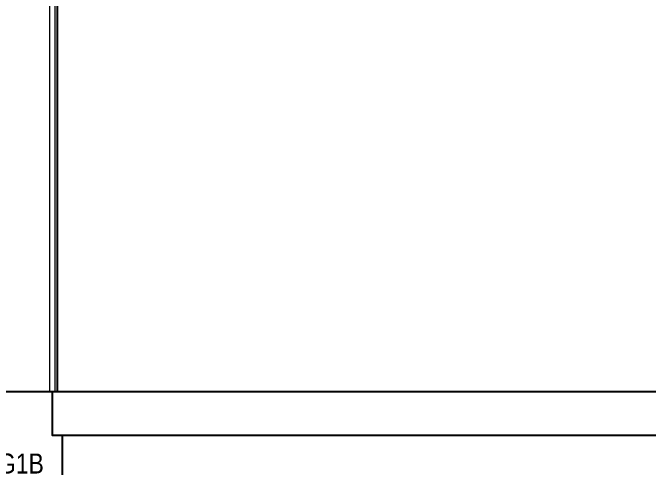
# Model space of a CAD drawing. Header units: millimetres. Extents: x 4754612 to 5801174, y 2368242 to 2777223.
# Drawn here: x 4951670 to 4958037, y 2606980 to 2611540 of the extents above; entities that cross this region are included whole.
import ezdxf
from ezdxf.enums import TextEntityAlignment as Align

# ---------------------------------------------------------------- set-up
doc = ezdxf.new("R2010")
doc.units = ezdxf.units.MM
doc.header["$LTSCALE"] = 1000
doc.linetypes.add('CEN', pattern=[6.2, 6, -0.1, 0, -0.1])
doc.layers.get('DEFPOINTS').update_dxf_attribs({"color": 151})
for name, color, linetype in [('(주)하나기공-LEADER', 7, 'Continuous'), ('A-ELE-8', 8, 'Continuous'), ('A-중심선', 10, 'CEN'), ('CON', 2, 'Continuous')]:
    doc.layers.add(name, color=color, linetype=linetype)
doc.styles.add('A.NARROW', font='ARIALN.TTF')

# ---------------------------------------------------------------- blocks, each defined once
blk = doc.blocks.new('zw$CF19')
at = {"layer": 'CON'}
blk.add_lwpolyline([(-500, -1100), (-500, -440), (-400, -440), (-400, 0), (400, 0), (400, -440), (500, -440), (500, -1100)], close=True, dxfattribs=at)
at = {"layer": 'DEFPOINTS', "style": 'A.NARROW'}
for s, p in [('PSG1B', (-446.5, -722.3, 0)), ('PSG1C', (-446.5, -971.6, 0))]:
    blk.add_text(s, height=200, dxfattribs=at).set_placement(p, align=Align.MIDDLE_LEFT)

msp = doc.modelspace()

# ---------------------------------------------------------------- linework, layer by layer
at = {"layer": '(주)하나기공-LEADER', "color": 8, "lineweight": 9}
for p, q in [((4952038.3, 2612874.621), (4952038.3, 2607749.621)), ((4952091.872, 2612874.621), (4952091.872, 2607749.621))]:
    msp.add_line(p, q, dxfattribs=at)
at = {"layer": 'A-ELE-8'}
msp.add_line((4952113.3, 2616189.621), (4952113.3, 2607749.621), dxfattribs=at)
at = {"layer": 'A-중심선', "ltscale": 5}
msp.add_line((4867905.529, 2607749.621), (5176073.3, 2607749.621), dxfattribs=at)
at = {"layer": 'CON'}
for p, q in [((4907563.3, 2607749.621), (5116763.3, 2607749.621)), ((4952163.3, 2607309.621), (4962163.3, 2607309.621))]:
    msp.add_line(p, q, dxfattribs=at)

# ---------------------------------------------------------------- block references
msp.add_blockref('zw$CF19', (4951663.3, 2607749.621), dxfattribs=at)

doc.saveas('drawing.dxf')
